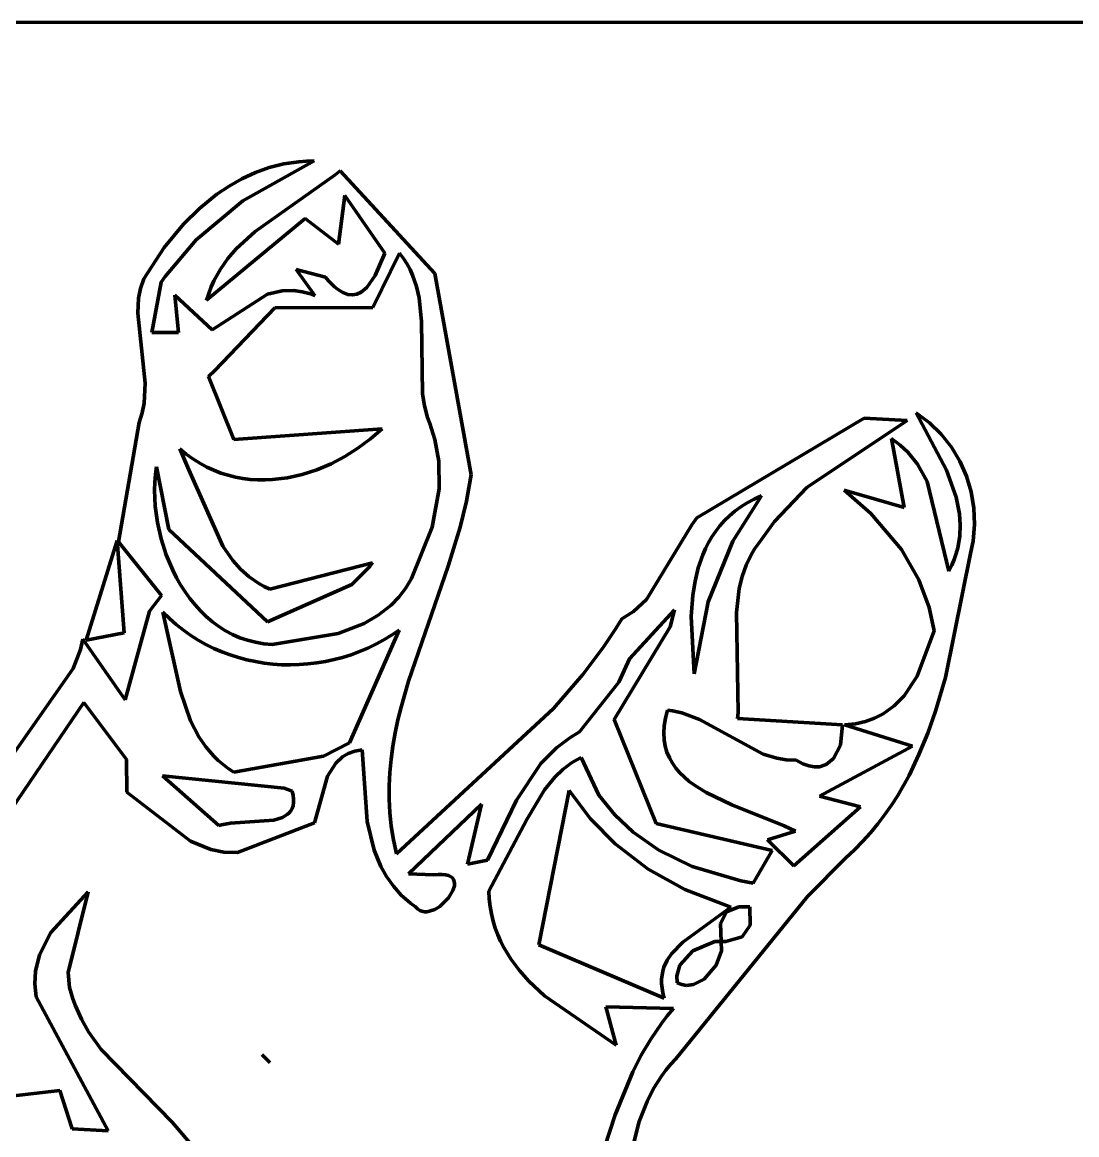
# Model space of a CAD drawing. Header units: millimetres. Extents: x 0 to 10.4, y 0 to 10.4.
# Drawn here: x 3.51 to 4.35, y 9.53 to 10.417 of the extents above; entities that cross this region are included whole.
import ezdxf

# ---------------------------------------------------------------- set-up
doc = ezdxf.new("R2010")
doc.units = ezdxf.units.MM
doc.layers.add('color#2b2b2bff', color=7, linetype='CONTINUOUS', lineweight=100)
doc.layers.add('color#fdfdfdff', color=7, linetype='CONTINUOUS', lineweight=100)

msp = doc.modelspace()

# ---------------------------------------------------------------- linework, layer by layer
at = {"layer": 'color#2b2b2bff'}
for p, q in [((3.74225, 10.30616), (3.68525, 10.27444)), ((3.70643, 10.30081), (3.71796, 10.30373)), ((3.71796, 10.30373), (3.72991, 10.30554)), ((3.72991, 10.30554), (3.73603, 10.306)), ((3.73603, 10.306), (3.74225, 10.30616)), ((3.68464, 10.29195), (3.69532, 10.29686)), ((3.69516, 10.24985), (3.75895, 10.29495)), ((3.69532, 10.29686), (3.70643, 10.30081)), ((3.75895, 10.29495), (3.76288, 10.29829)), ((3.76288, 10.29829), (3.83829, 10.21633)), ((3.66461, 10.27957), (3.6744, 10.28616)), ((3.6744, 10.28616), (3.68464, 10.29195)), ((3.65079, 10.26834), (3.66461, 10.27957)), ((3.76649, 10.2787), (3.76148, 10.23984)), ((3.79846, 10.23262), (3.76649, 10.2787)), ((3.63803, 10.25573), (3.65079, 10.26834)), ((3.68525, 10.27444), (3.64816, 10.24327)), ((3.735, 10.26026), (3.65644, 10.19505)), ((3.76148, 10.23984), (3.735, 10.26026)), ((3.62274, 10.23723), (3.63803, 10.25573)), ((3.68006, 10.23604), (3.69516, 10.24985)), ((3.64816, 10.24327), (3.6235, 10.21414)), ((3.60649, 10.21224), (3.62274, 10.23723)), ((3.67339, 10.22831), (3.68006, 10.23604)), ((3.81024, 10.23251), (3.78904, 10.18935)), ((3.79079, 10.21492), (3.79846, 10.23262)), ((3.8134, 10.22827), (3.81024, 10.23251)), ((3.66744, 10.21987), (3.67339, 10.22831)), ((3.81617, 10.22396), (3.8134, 10.22827)), ((3.81856, 10.21959), (3.81617, 10.22396)), ((3.6235, 10.21414), (3.62031, 10.20961)), ((3.66232, 10.21064), (3.66744, 10.21987)), ((3.74262, 10.19895), (3.72776, 10.21967)), ((3.72776, 10.21967), (3.75122, 10.2136)), ((3.78413, 10.2053), (3.79079, 10.21492)), ((3.82061, 10.21516), (3.81856, 10.21959)), ((3.82378, 10.20615), (3.82061, 10.21516)), ((3.83829, 10.21633), (3.8672, 10.05605)), ((3.60388, 10.20452), (3.60649, 10.21224)), ((3.62031, 10.20961), (3.6129, 10.16939)), ((3.65815, 10.20049), (3.66011, 10.20569)), ((3.66011, 10.20569), (3.66232, 10.21064)), ((3.75122, 10.2136), (3.75369, 10.21068)), ((3.75369, 10.21068), (3.75608, 10.20812)), ((3.75608, 10.20812), (3.7584, 10.20591)), ((3.7584, 10.20591), (3.76065, 10.20405)), ((3.77957, 10.20148), (3.78413, 10.2053)), ((3.82588, 10.19696), (3.82378, 10.20615)), ((3.60151, 10.18489), (3.6023, 10.19671)), ((3.6023, 10.19671), (3.60388, 10.20452)), ((3.63404, 10.16948), (3.63106, 10.19915)), ((3.63106, 10.19915), (3.66085, 10.17149)), ((3.65644, 10.19505), (3.65815, 10.20049)), ((3.66085, 10.17149), (3.70508, 10.19987)), ((3.70508, 10.19987), (3.71679, 10.20258)), ((3.71679, 10.20258), (3.72606, 10.20281)), ((3.72606, 10.20281), (3.73251, 10.20195)), ((3.73251, 10.20195), (3.73919, 10.20019)), ((3.73919, 10.20019), (3.74262, 10.19895)), ((3.76065, 10.20405), (3.76283, 10.20251)), ((3.76283, 10.20251), (3.76494, 10.20129)), ((3.76494, 10.20129), (3.76897, 10.19976)), ((3.76897, 10.19976), (3.77274, 10.19934)), ((3.77274, 10.19934), (3.77627, 10.19995)), ((3.77627, 10.19995), (3.77957, 10.20148)), ((3.82766, 10.17814), (3.82588, 10.19696)), ((3.71069, 10.18909), (3.66296, 10.13904)), ((3.78904, 10.18935), (3.71069, 10.18909)), ((3.60738, 10.129), (3.60151, 10.18489)), ((3.82841, 10.12046), (3.82766, 10.17814)), ((3.6129, 10.16939), (3.63404, 10.16948)), ((3.66296, 10.13904), (3.65796, 10.13447)), ((3.65796, 10.13447), (3.67826, 10.08416)), ((3.60675, 10.1132), (3.60738, 10.129)), ((3.83, 10.11099), (3.82841, 10.12046)), ((3.60522, 10.1054), (3.60675, 10.1132)), ((3.83255, 10.10163), (3.83, 10.11099)), ((3.60267, 10.09767), (3.60522, 10.1054)), ((3.83425, 10.09701), (3.83255, 10.10163)), ((4.04706, 10.02181), (4.18034, 10.10108)), ((4.21475, 10.0994), (4.13476, 10.04588)), ((4.18034, 10.10108), (4.21475, 10.0994)), ((4.24604, 10.05978), (4.22184, 10.10529)), ((4.22184, 10.10529), (4.23249, 10.09742)), ((3.58627, 10.00265), (3.60267, 10.09767)), ((3.67826, 10.08416), (3.79638, 10.09264)), ((3.79638, 10.09264), (3.78702, 10.08454)), ((3.8384, 10.08418), (3.83425, 10.09701)), ((4.23249, 10.09742), (4.24192, 10.08826)), ((3.78702, 10.08454), (3.77705, 10.07714)), ((3.84144, 10.06677), (3.8384, 10.08418)), ((4.21244, 10.03004), (4.20222, 10.08498)), ((4.20222, 10.08498), (4.20923, 10.07973)), ((4.24192, 10.08826), (4.25003, 10.07799)), ((3.64025, 10.07244), (3.63507, 10.07671)), ((3.63507, 10.07671), (3.64232, 10.05996)), ((3.64556, 10.06861), (3.64025, 10.07244)), ((3.77705, 10.07714), (3.76655, 10.07054)), ((4.20923, 10.07973), (4.21533, 10.07397)), ((4.21533, 10.07397), (4.22295, 10.06452)), ((4.25003, 10.07799), (4.25677, 10.06678)), ((3.65098, 10.0652), (3.64556, 10.06861)), ((3.65651, 10.0622), (3.65098, 10.0652)), ((3.7556, 10.06481), (3.74429, 10.06003)), ((3.76655, 10.07054), (3.7556, 10.06481)), ((3.84166, 10.0448), (3.84144, 10.06677)), ((4.22295, 10.06452), (4.23068, 10.05061)), ((4.25677, 10.06678), (4.26206, 10.05483)), ((3.61562, 10.05624), (3.61514, 10.05007)), ((3.6164, 10.06226), (3.61562, 10.05624)), ((3.62625, 10.01244), (3.6164, 10.06226)), ((3.64232, 10.05996), (3.66935, 9.99908)), ((3.66212, 10.0596), (3.65651, 10.0622)), ((3.66781, 10.0574), (3.66212, 10.0596)), ((3.67358, 10.05558), (3.66781, 10.0574)), ((3.6794, 10.05413), (3.67358, 10.05558)), ((3.73269, 10.05627), (3.72091, 10.05361)), ((3.74429, 10.06003), (3.73269, 10.05627)), ((3.8672, 10.05605), (3.86555, 10.0455)), ((4.25385, 10.03819), (4.24604, 10.05978)), ((4.26206, 10.05483), (4.26583, 10.04232)), ((3.61514, 10.05007), (3.61497, 10.04378)), ((3.68527, 10.05304), (3.6794, 10.05413)), ((3.69118, 10.05231), (3.68527, 10.05304)), ((3.69712, 10.05192), (3.69118, 10.05231)), ((3.70307, 10.05187), (3.69712, 10.05192)), ((3.70902, 10.05214), (3.70307, 10.05187)), ((3.72091, 10.05361), (3.70902, 10.05214)), ((3.86555, 10.0455), (3.86352, 10.03501)), ((4.13476, 10.04588), (4.10896, 10.01888)), ((4.23068, 10.05061), (4.24794, 9.9793)), ((3.61497, 10.04378), (3.61554, 10.03095)), ((3.83625, 10.01433), (3.84166, 10.0448)), ((4.0758, 10.00315), (4.09872, 10.03915)), ((4.09872, 10.03915), (4.09283, 10.03651)), ((4.1858, 10.02512), (4.16442, 10.04364)), ((4.16442, 10.04364), (4.21244, 10.03004)), ((4.25644, 10.02495), (4.25385, 10.03819)), ((4.26583, 10.04232), (4.26799, 10.02942)), ((3.61554, 10.03095), (3.61729, 10.01794)), ((3.86352, 10.03501), (3.85849, 10.0142)), ((4.08224, 10.03042), (4.07752, 10.027)), ((4.08734, 10.0336), (4.08224, 10.03042)), ((4.09283, 10.03651), (4.08734, 10.0336)), ((4.26799, 10.02942), (4.26849, 10.01632)), ((4.04314, 10.016), (4.04706, 10.02181)), ((4.06916, 10.01946), (4.06549, 10.01537)), ((4.07316, 10.02334), (4.06916, 10.01946)), ((4.07752, 10.027), (4.07316, 10.02334)), ((4.2101, 9.99646), (4.1858, 10.02512)), ((4.25705, 10.01601), (4.25644, 10.02495)), ((3.61729, 10.01794), (3.62021, 10.00496)), ((3.70486, 9.93871), (3.62625, 10.01244)), ((3.81965, 9.97326), (3.83625, 10.01433)), ((3.85849, 10.0142), (3.84908, 9.98331)), ((4.00695, 9.95649), (4.04314, 10.016)), ((4.06215, 10.01109), (4.05913, 10.00661)), ((4.06549, 10.01537), (4.06215, 10.01109)), ((4.10896, 10.01888), (4.0964, 10.00138)), ((4.25662, 10.00697), (4.25705, 10.01601)), ((4.26849, 10.01632), (4.26724, 10.00321)), ((3.56059, 9.92425), (3.58517, 10.00364)), ((3.58517, 10.00364), (3.59073, 9.93011)), ((3.62044, 9.95986), (3.58627, 10.00265)), ((3.62021, 10.00496), (3.62428, 9.99221)), ((4.05641, 10.00197), (4.05397, 9.99716)), ((4.05612, 9.95464), (4.0758, 10.00315)), ((4.05913, 10.00661), (4.05641, 10.00197)), ((4.0964, 10.00138), (4.09343, 9.99715)), ((4.25504, 9.99784), (4.25662, 10.00697)), ((4.26724, 10.00321), (4.2654, 9.99454)), ((3.66935, 9.99908), (3.67739, 9.98775)), ((4.05397, 9.99716), (4.05181, 9.99221)), ((4.0908, 9.99284), (4.08645, 9.98399)), ((4.09343, 9.99715), (4.0908, 9.99284)), ((4.22411, 9.97219), (4.2101, 9.99646)), ((4.2654, 9.99454), (4.24522, 9.89456)), ((4.25219, 9.98862), (4.25378, 9.99324)), ((4.25378, 9.99324), (4.25504, 9.99784)), ((3.62428, 9.99221), (3.62947, 9.97988)), ((3.67739, 9.98775), (3.68355, 9.98092)), ((3.70671, 9.96498), (3.78853, 9.98574)), ((3.78853, 9.98574), (3.78642, 9.98294)), ((4.05181, 9.99221), (4.04826, 9.98191)), ((4.08645, 9.98399), (4.0832, 9.97486)), ((4.24794, 9.9793), (4.25025, 9.98397)), ((4.25025, 9.98397), (4.25219, 9.98862)), ((3.62947, 9.97988), (3.63248, 9.97394)), ((3.68355, 9.98092), (3.69042, 9.97478)), ((3.69042, 9.97478), (3.69812, 9.96944)), ((3.78642, 9.98294), (3.77207, 9.96851)), ((3.84908, 9.98331), (3.81722, 9.89148)), ((4.04826, 9.98191), (4.04567, 9.97117)), ((4.0832, 9.97486), (4.08091, 9.96549)), ((3.63248, 9.97394), (3.63576, 9.96818)), ((3.63576, 9.96818), (3.63931, 9.96263)), ((3.69812, 9.96944), (3.7023, 9.96709)), ((3.7023, 9.96709), (3.70671, 9.96498)), ((3.77207, 9.96851), (3.70486, 9.93871)), ((3.81496, 9.96541), (3.81965, 9.97326)), ((4.04567, 9.97117), (4.04392, 9.96008)), ((4.23234, 9.95025), (4.22411, 9.97219)), ((3.61082, 9.94745), (3.62044, 9.95986)), ((3.63931, 9.96263), (3.64313, 9.95731)), ((3.64313, 9.95731), (3.64722, 9.95225)), ((3.80345, 9.95212), (3.80954, 9.95838)), ((3.80954, 9.95838), (3.81496, 9.96541)), ((4.04392, 9.96008), (4.04266, 9.94302)), ((4.08091, 9.96549), (4.07867, 9.94618)), ((3.64722, 9.95225), (3.65156, 9.94748)), ((3.79323, 9.94407), (3.80345, 9.95212)), ((4.02926, 9.94834), (3.99341, 9.90941)), ((3.99657, 9.94712), (4.00695, 9.95649)), ((4.02578, 9.93478), (4.02926, 9.94834)), ((4.0449, 9.89737), (4.05612, 9.95464)), ((4.23634, 9.93164), (4.23234, 9.95025)), ((3.59152, 9.87673), (3.61082, 9.94745)), ((3.62164, 9.94655), (3.63573, 9.8833)), ((3.62686, 9.94142), (3.62164, 9.94655)), ((3.6323, 9.93662), (3.62686, 9.94142)), ((3.65156, 9.94748), (3.65617, 9.94301)), ((3.65617, 9.94301), (3.66103, 9.93887)), ((3.78191, 9.9375), (3.79323, 9.94407)), ((3.98252, 9.93351), (3.98724, 9.94129)), ((3.98724, 9.94129), (3.99657, 9.94712)), ((4.04266, 9.94302), (4.0449, 9.89737)), ((4.07867, 9.94618), (4.07994, 9.86663)), ((3.63794, 9.93216), (3.6323, 9.93662)), ((3.64376, 9.92804), (3.63794, 9.93216)), ((3.66103, 9.93887), (3.66614, 9.9351)), ((3.66614, 9.9351), (3.67151, 9.93171)), ((3.67151, 9.93171), (3.67712, 9.92873)), ((3.76128, 9.92942), (3.78191, 9.9375)), ((3.77029, 9.84251), (3.80989, 9.93213)), ((3.80989, 9.93213), (3.80386, 9.92808)), ((3.97254, 9.91842), (3.98252, 9.93351)), ((3.98127, 9.86092), (4.02578, 9.93478)), ((4.22272, 9.89544), (4.23634, 9.93164)), ((3.55583, 9.91686), (3.5578, 9.925)), ((3.5578, 9.925), (3.59152, 9.87673)), ((3.59073, 9.93011), (3.56059, 9.92425)), ((3.64976, 9.92425), (3.64376, 9.92804)), ((3.65591, 9.9208), (3.64976, 9.92425)), ((3.67712, 9.92873), (3.68298, 9.92618)), ((3.68298, 9.92618), (3.68908, 9.92409)), ((3.68908, 9.92409), (3.69543, 9.92249)), ((3.69543, 9.92249), (3.70201, 9.9214)), ((3.70201, 9.9214), (3.70882, 9.92084)), ((3.70882, 9.92084), (3.76128, 9.92942)), ((3.79768, 9.92435), (3.79135, 9.92094)), ((3.80386, 9.92808), (3.79768, 9.92435)), ((3.55012, 9.9015), (3.55583, 9.91686)), ((3.66221, 9.91768), (3.65591, 9.9208)), ((3.66865, 9.9149), (3.66221, 9.91768)), ((3.6752, 9.91244), (3.66865, 9.9149)), ((3.77164, 9.91263), (3.76487, 9.91051)), ((3.77831, 9.91508), (3.77164, 9.91263)), ((3.78489, 9.91785), (3.77831, 9.91508)), ((3.79135, 9.92094), (3.78489, 9.91785)), ((3.95637, 9.89686), (3.97254, 9.91842)), ((3.68186, 9.91032), (3.6752, 9.91244)), ((3.6886, 9.90853), (3.68186, 9.91032)), ((3.69543, 9.90708), (3.6886, 9.90853)), ((3.70231, 9.90595), (3.69543, 9.90708)), ((3.70925, 9.90515), (3.70231, 9.90595)), ((3.71622, 9.90468), (3.70925, 9.90515)), ((3.72322, 9.90453), (3.71622, 9.90468)), ((3.73022, 9.90472), (3.72322, 9.90453)), ((3.73722, 9.90523), (3.73022, 9.90472)), ((3.74419, 9.90606), (3.73722, 9.90523)), ((3.75114, 9.90722), (3.74419, 9.90606)), ((3.75804, 9.9087), (3.75114, 9.90722)), ((3.76487, 9.91051), (3.75804, 9.9087)), ((3.99341, 9.90941), (3.98491, 9.89068)), ((3.49605, 9.82448), (3.55012, 9.9015)), ((3.93292, 9.86979), (3.95637, 9.89686)), ((4.21223, 9.87986), (4.22272, 9.89544)), ((3.81722, 9.89148), (3.81138, 9.87094)), ((3.98491, 9.89068), (3.95369, 9.85109)), ((4.24522, 9.89456), (4.23733, 9.86767)), ((3.63573, 9.8833), (3.64365, 9.86)), ((4.20448, 9.87197), (4.21223, 9.87986)), ((3.5587, 9.87458), (3.46164, 9.73192)), ((3.59261, 9.82921), (3.5587, 9.87458)), ((3.80769, 9.75395), (3.93292, 9.86979)), ((3.81138, 9.87094), (3.80887, 9.86061)), ((4.02378, 9.86835), (4.02212, 9.86196)), ((4.02762, 9.86787), (4.02378, 9.86835)), ((4.19552, 9.86547), (4.20448, 9.87197)), ((3.64365, 9.86), (3.65027, 9.84712)), ((3.80887, 9.86061), (3.80667, 9.85024)), ((4.01475, 9.77797), (3.98127, 9.86092)), ((4.02212, 9.86196), (4.02115, 9.85593)), ((4.03509, 9.86624), (4.02762, 9.86787)), ((4.04927, 9.86087), (4.03509, 9.86624)), ((4.09989, 9.83344), (4.04927, 9.86087)), ((4.07994, 9.86663), (4.07952, 9.8618)), ((4.07952, 9.8618), (4.16317, 9.85684)), ((4.17355, 9.85761), (4.18151, 9.85938)), ((4.18151, 9.85938), (4.18882, 9.86203)), ((4.18882, 9.86203), (4.19552, 9.86547)), ((4.23733, 9.86767), (4.23117, 9.85014)), ((3.95369, 9.85109), (3.94582, 9.8465)), ((4.02115, 9.85593), (4.02081, 9.85023)), ((4.16317, 9.85684), (4.16171, 9.84041)), ((4.16492, 9.85678), (4.17355, 9.85761)), ((4.21908, 9.83979), (4.16492, 9.85678)), ((3.65027, 9.84712), (3.6557, 9.83914)), ((3.7497, 9.83172), (3.77029, 9.84251)), ((3.80667, 9.85024), (3.80484, 9.83982)), ((3.94582, 9.8465), (3.93519, 9.8385)), ((4.02081, 9.85023), (4.02109, 9.84485)), ((4.02109, 9.84485), (4.02194, 9.83978)), ((4.23117, 9.85014), (4.22416, 9.83305)), ((3.6557, 9.83914), (3.66208, 9.83175)), ((3.76931, 9.83376), (3.76485, 9.8312)), ((3.77448, 9.83565), (3.76931, 9.83376)), ((3.78042, 9.83682), (3.77448, 9.83565)), ((3.78429, 9.77981), (3.78042, 9.83682)), ((3.80484, 9.83982), (3.8034, 9.82935)), ((3.93519, 9.8385), (3.92292, 9.82604)), ((4.02194, 9.83978), (4.02333, 9.835)), ((4.02333, 9.835), (4.02523, 9.8305)), ((4.11077, 9.83011), (4.09989, 9.83344)), ((4.14489, 9.80001), (4.21908, 9.83979)), ((4.16171, 9.84041), (4.15609, 9.82988)), ((4.22416, 9.83305), (4.2162, 9.81647)), ((3.59282, 9.80295), (3.59261, 9.82921)), ((3.66208, 9.83175), (3.66566, 9.8283)), ((3.66566, 9.8283), (3.66952, 9.82503)), ((3.66952, 9.82503), (3.67367, 9.82194)), ((3.67814, 9.81904), (3.7497, 9.83172)), ((3.75932, 9.82629), (3.75267, 9.81587)), ((3.76485, 9.8312), (3.75932, 9.82629)), ((3.8034, 9.82935), (3.8024, 9.81881)), ((3.92292, 9.82604), (3.9034, 9.79676)), ((3.94025, 9.82114), (3.94723, 9.82639)), ((3.94723, 9.82639), (3.951, 9.82869)), ((3.951, 9.82869), (3.95498, 9.83075)), ((3.95498, 9.83075), (3.96893, 9.80077)), ((4.02523, 9.8305), (4.02761, 9.82627)), ((4.02761, 9.82627), (4.03042, 9.82228)), ((4.11838, 9.82889), (4.11077, 9.83011)), ((4.12632, 9.82863), (4.11838, 9.82889)), ((4.13152, 9.82573), (4.12632, 9.82863)), ((4.13635, 9.82396), (4.13152, 9.82573)), ((4.14081, 9.8232), (4.13635, 9.82396)), ((4.15029, 9.82516), (4.14489, 9.82337)), ((4.15609, 9.82988), (4.15029, 9.82516)), ((3.62132, 9.81612), (3.66611, 9.77644)), ((3.71817, 9.80613), (3.62132, 9.81612)), ((3.67367, 9.82194), (3.67814, 9.81904)), ((3.75267, 9.81587), (3.74236, 9.77851)), ((3.8024, 9.81881), (3.80187, 9.8082)), ((3.92559, 9.80485), (3.93395, 9.81512)), ((3.93395, 9.81512), (3.94025, 9.82114)), ((4.03042, 9.82228), (4.03363, 9.81853)), ((4.03363, 9.81853), (4.03721, 9.81499)), ((4.03721, 9.81499), (4.04113, 9.81166)), ((4.14489, 9.82337), (4.14081, 9.8232)), ((4.2162, 9.81647), (4.21183, 9.80841)), ((3.72474, 9.80378), (3.71817, 9.80613)), ((3.80187, 9.8082), (3.80185, 9.79752)), ((4.04113, 9.81166), (4.04535, 9.80852)), ((4.04535, 9.80852), (4.05456, 9.80275)), ((4.21183, 9.80841), (4.20719, 9.80051)), ((3.64359, 9.76403), (3.59282, 9.80295)), ((3.72543, 9.80043), (3.72474, 9.80378)), ((3.72575, 9.79742), (3.72543, 9.80043)), ((3.7257, 9.79471), (3.72575, 9.79742)), ((3.80185, 9.79752), (3.80239, 9.78676)), ((3.91161, 9.78122), (3.92559, 9.80485)), ((3.9455, 9.80441), (3.92123, 9.6813)), ((3.96249, 9.78185), (3.9455, 9.80441)), ((3.96893, 9.80077), (3.98184, 9.78492)), ((4.05456, 9.80275), (4.07507, 9.79284)), ((4.17757, 9.79146), (4.14489, 9.80001)), ((4.20719, 9.80051), (4.20226, 9.79278)), ((3.7236, 9.78826), (3.7246, 9.79015)), ((3.7246, 9.79015), (3.72531, 9.79229)), ((3.72531, 9.79229), (3.7257, 9.79471)), ((3.8755, 9.79351), (3.81743, 9.73798)), ((3.86443, 9.7456), (3.8755, 9.79351)), ((3.9034, 9.79676), (3.88035, 9.74878)), ((4.07507, 9.79284), (4.11683, 9.77622)), ((4.12429, 9.74431), (4.17757, 9.79146)), ((4.20226, 9.79278), (4.19703, 9.78525)), ((3.67552, 9.77848), (3.70994, 9.78081)), ((3.70994, 9.78081), (3.717, 9.78294)), ((3.717, 9.78294), (3.72077, 9.78519)), ((3.72077, 9.78519), (3.72231, 9.78662)), ((3.72231, 9.78662), (3.7236, 9.78826)), ((3.79001, 9.75683), (3.78429, 9.77981)), ((3.80239, 9.78676), (3.80351, 9.77592)), ((3.88125, 9.72426), (3.91161, 9.78122)), ((3.98203, 9.762), (3.96249, 9.78185)), ((3.98184, 9.78492), (3.99643, 9.7712)), ((4.19703, 9.78525), (4.19149, 9.77791)), ((3.66611, 9.77644), (3.66821, 9.77713)), ((3.66821, 9.77713), (3.67552, 9.77848)), ((3.74236, 9.77851), (3.68097, 9.75499)), ((3.80351, 9.77592), (3.80527, 9.76498)), ((3.99643, 9.7712), (4.01671, 9.75691)), ((4.10726, 9.75663), (4.01475, 9.77797)), ((4.12583, 9.77205), (4.10341, 9.76502)), ((4.11683, 9.77622), (4.12583, 9.77205)), ((4.18562, 9.77079), (4.17941, 9.76389)), ((4.19149, 9.77791), (4.18562, 9.77079)), ((3.65971, 9.75741), (3.64359, 9.76403)), ((3.80527, 9.76498), (3.80769, 9.75395)), ((4.00841, 9.74177), (3.98203, 9.762)), ((4.10341, 9.76502), (4.12429, 9.74431)), ((4.17941, 9.76389), (4.17285, 9.75722)), ((3.67005, 9.75533), (3.65971, 9.75741)), ((3.68097, 9.75499), (3.67005, 9.75533)), ((3.79536, 9.74392), (3.79001, 9.75683)), ((4.01671, 9.75691), (4.04349, 9.74371)), ((4.09211, 9.7305), (4.10726, 9.75663)), ((4.17285, 9.75722), (4.16592, 9.7508)), ((3.88035, 9.74878), (3.86443, 9.7456)), ((4.16592, 9.7508), (4.13525, 9.72)), ((3.79988, 9.73581), (3.79536, 9.74392)), ((3.80526, 9.72817), (3.79988, 9.73581)), ((3.81743, 9.73798), (3.83733, 9.73718)), ((3.83733, 9.73718), (3.84106, 9.73755)), ((3.84106, 9.73755), (3.84425, 9.73757)), ((3.84425, 9.73757), (3.84695, 9.73727)), ((3.84695, 9.73727), (3.84917, 9.73666)), ((3.84917, 9.73666), (3.85094, 9.73579)), ((3.85094, 9.73579), (3.85228, 9.73468)), ((4.03753, 9.72545), (4.00841, 9.74177)), ((4.04349, 9.74371), (4.08211, 9.73231)), ((3.81157, 9.72108), (3.80526, 9.72817)), ((3.85228, 9.73468), (3.85323, 9.73336)), ((3.85389, 9.72845), (3.85279, 9.72468)), ((3.85323, 9.73336), (3.85379, 9.73186)), ((3.85379, 9.73186), (3.854, 9.73022)), ((3.854, 9.73022), (3.85389, 9.72845)), ((4.08211, 9.73231), (4.09211, 9.7305)), ((3.5323, 9.6913), (3.56218, 9.72364)), ((3.56218, 9.72364), (3.5462, 9.65939)), ((3.81889, 9.71459), (3.81157, 9.72108)), ((3.84931, 9.71887), (3.84231, 9.71207)), ((3.85279, 9.72468), (3.84931, 9.71887)), ((3.88161, 9.71797), (3.88125, 9.72426)), ((3.88234, 9.71188), (3.88161, 9.71797)), ((4.13525, 9.72), (4.03041, 9.59059)), ((4.0743, 9.71136), (4.03753, 9.72545)), ((3.82296, 9.71159), (3.81889, 9.71459)), ((3.82453, 9.71), (3.82296, 9.71159)), ((3.82624, 9.70885), (3.82453, 9.71)), ((3.82808, 9.70812), (3.82624, 9.70885)), ((3.83826, 9.70961), (3.83409, 9.7081)), ((3.84231, 9.71207), (3.83826, 9.70961)), ((3.8834, 9.70599), (3.88234, 9.71188)), ((4.03593, 9.68346), (4.0743, 9.71136)), ((4.08053, 9.71179), (4.07066, 9.70769)), ((4.08935, 9.71172), (4.08053, 9.71179)), ((4.08958, 9.69703), (4.08935, 9.71172)), ((3.83002, 9.70777), (3.82808, 9.70812)), ((3.83203, 9.70777), (3.83002, 9.70777)), ((3.83409, 9.7081), (3.83203, 9.70777)), ((3.88478, 9.7003), (3.8834, 9.70599)), ((3.88647, 9.69479), (3.88478, 9.7003)), ((4.07066, 9.70769), (4.06601, 9.6984)), ((3.52331, 9.6734), (3.5323, 9.6913)), ((3.88846, 9.68946), (3.88647, 9.69479)), ((4.06601, 9.6984), (4.06658, 9.68393)), ((4.08325, 9.6878), (4.08958, 9.69703)), ((3.89073, 9.6843), (3.88846, 9.68946)), ((3.89326, 9.6793), (3.89073, 9.6843)), ((4.02689, 9.67429), (4.03593, 9.68346)), ((4.06144, 9.68393), (4.04383, 9.67671)), ((4.06658, 9.68393), (4.06144, 9.68393)), ((4.06658, 9.68393), (4.07034, 9.68403)), ((4.06673, 9.67651), (4.06658, 9.68393)), ((4.07034, 9.68403), (4.08325, 9.6878)), ((3.52011, 9.66052), (3.52331, 9.6734)), ((3.89907, 9.66979), (3.89326, 9.6793)), ((3.92123, 9.6813), (4.02115, 9.639)), ((4.02343, 9.66914), (4.02689, 9.67429)), ((4.04383, 9.67671), (4.03358, 9.66525)), ((4.06263, 9.6651), (4.06673, 9.67651)), ((3.90578, 9.66086), (3.89907, 9.66979)), ((4.02088, 9.66352), (4.02343, 9.66914)), ((4.03358, 9.66525), (4.03105, 9.65664)), ((4.05309, 9.65412), (4.06263, 9.6651)), ((3.51952, 9.6504), (3.52011, 9.66052)), ((3.5462, 9.65939), (3.54731, 9.64748)), ((3.91327, 9.65247), (3.90578, 9.66086)), ((4.01905, 9.65402), (4.01937, 9.65734)), ((4.01937, 9.65734), (4.01998, 9.6605)), ((4.01998, 9.6605), (4.02088, 9.66352)), ((4.03105, 9.65664), (4.03151, 9.65123)), ((3.52069, 9.6399), (3.51952, 9.6504)), ((3.54731, 9.64748), (3.54991, 9.63849)), ((3.92571, 9.64077), (3.91327, 9.65247)), ((4.01906, 9.65054), (4.01905, 9.65402)), ((4.01939, 9.64688), (4.01906, 9.65054)), ((4.02009, 9.64304), (4.01939, 9.64688)), ((4.03151, 9.65123), (4.03517, 9.64971)), ((4.03517, 9.64971), (4.03888, 9.64911)), ((4.03888, 9.64911), (4.04442, 9.64973)), ((4.04442, 9.64973), (4.05309, 9.65412)), ((3.57798, 9.53315), (3.52069, 9.6399)), ((3.54991, 9.63849), (3.55193, 9.63285)), ((3.98281, 9.60135), (3.92571, 9.64077)), ((4.02115, 9.639), (4.02009, 9.64304)), ((3.55193, 9.63285), (3.55671, 9.62213)), ((4.02844, 9.63064), (3.97472, 9.63202)), ((3.97472, 9.63202), (3.98281, 9.60135)), ((4.0235, 9.62475), (4.02844, 9.63064)), ((3.55671, 9.62213), (3.56239, 9.61208)), ((4.01885, 9.61873), (4.0235, 9.62475)), ((3.56239, 9.61208), (3.57231, 9.59805)), ((4.01033, 9.60633), (4.01885, 9.61873)), ((4.00276, 9.59349), (4.01033, 9.60633)), ((3.57231, 9.59805), (3.62897, 9.53996)), ((3.7008, 9.59385), (3.70695, 9.5876)), ((3.70162, 9.59302), (3.7008, 9.59385)), ((3.99602, 9.58028), (4.00276, 9.59349)), ((3.70695, 9.5876), (3.70162, 9.59302)), ((4.02626, 9.58614), (4.02243, 9.58155)), ((4.03041, 9.59059), (4.02626, 9.58614)), ((3.98201, 9.54593), (3.99602, 9.58028)), ((4.0189, 9.57681), (4.01268, 9.56696)), ((4.02243, 9.58155), (4.0189, 9.57681)), ((4.01268, 9.56696), (4.00743, 9.55665)), ((3.41823, 9.55138), (3.53943, 9.56541)), ((3.53943, 9.56541), (3.54937, 9.53478)), ((4.00743, 9.55665), (4.00106, 9.54049)), ((3.94481, 9.43242), (3.98201, 9.54593)), ((4.00106, 9.54049), (3.98081, 9.46047)), ((3.54937, 9.53478), (3.57798, 9.53315)), ((3.62897, 9.53996), (3.64783, 9.51796))]:
    msp.add_line(p, q, dxfattribs=at)
at = {"layer": 'color#fdfdfdff'}
for p, q in [((0, 10.41667), (10.41667, 10.41667)), ((3.68525, 10.27444), (3.74225, 10.30616)), ((3.71796, 10.30373), (3.70643, 10.30081)), ((3.72991, 10.30554), (3.71796, 10.30373)), ((3.73603, 10.306), (3.72991, 10.30554)), ((3.74225, 10.30616), (3.73603, 10.306)), ((3.69532, 10.29686), (3.68464, 10.29195)), ((3.75895, 10.29495), (3.69516, 10.24985)), ((3.70643, 10.30081), (3.69532, 10.29686)), ((3.76288, 10.29829), (3.75895, 10.29495)), ((3.83829, 10.21633), (3.76288, 10.29829)), ((3.6744, 10.28616), (3.66461, 10.27957)), ((3.68464, 10.29195), (3.6744, 10.28616)), ((3.66461, 10.27957), (3.65079, 10.26834)), ((3.76148, 10.23984), (3.76649, 10.2787)), ((3.76649, 10.2787), (3.79846, 10.23262)), ((3.65079, 10.26834), (3.63803, 10.25573)), ((3.64816, 10.24327), (3.68525, 10.27444)), ((3.65644, 10.19505), (3.735, 10.26026)), ((3.735, 10.26026), (3.76148, 10.23984)), ((3.63803, 10.25573), (3.62274, 10.23723)), ((3.69516, 10.24985), (3.68006, 10.23604)), ((3.6235, 10.21414), (3.64816, 10.24327)), ((3.62274, 10.23723), (3.60649, 10.21224)), ((3.68006, 10.23604), (3.67339, 10.22831)), ((3.78904, 10.18935), (3.81024, 10.23251)), ((3.79846, 10.23262), (3.79079, 10.21492)), ((3.81024, 10.23251), (3.8134, 10.22827)), ((3.67339, 10.22831), (3.66744, 10.21987)), ((3.8134, 10.22827), (3.81617, 10.22396)), ((3.81617, 10.22396), (3.81856, 10.21959)), ((3.62031, 10.20961), (3.6235, 10.21414)), ((3.66744, 10.21987), (3.66232, 10.21064)), ((3.75122, 10.2136), (3.72776, 10.21967)), ((3.72776, 10.21967), (3.74262, 10.19895)), ((3.79079, 10.21492), (3.78413, 10.2053)), ((3.81856, 10.21959), (3.82061, 10.21516)), ((3.82061, 10.21516), (3.82378, 10.20615)), ((3.8672, 10.05605), (3.83829, 10.21633)), ((3.60649, 10.21224), (3.60388, 10.20452)), ((3.6129, 10.16939), (3.62031, 10.20961)), ((3.66011, 10.20569), (3.65815, 10.20049)), ((3.66232, 10.21064), (3.66011, 10.20569)), ((3.75369, 10.21068), (3.75122, 10.2136)), ((3.75608, 10.20812), (3.75369, 10.21068)), ((3.7584, 10.20591), (3.75608, 10.20812)), ((3.76065, 10.20405), (3.7584, 10.20591)), ((3.78413, 10.2053), (3.77957, 10.20148)), ((3.82378, 10.20615), (3.82588, 10.19696)), ((3.6023, 10.19671), (3.60151, 10.18489)), ((3.60388, 10.20452), (3.6023, 10.19671)), ((3.66085, 10.17149), (3.63106, 10.19915)), ((3.63106, 10.19915), (3.63404, 10.16948)), ((3.65815, 10.20049), (3.65644, 10.19505)), ((3.70508, 10.19987), (3.66085, 10.17149)), ((3.71679, 10.20258), (3.70508, 10.19987)), ((3.72606, 10.20281), (3.71679, 10.20258)), ((3.73251, 10.20195), (3.72606, 10.20281)), ((3.73919, 10.20019), (3.73251, 10.20195)), ((3.74262, 10.19895), (3.73919, 10.20019)), ((3.76283, 10.20251), (3.76065, 10.20405)), ((3.76494, 10.20129), (3.76283, 10.20251)), ((3.76897, 10.19976), (3.76494, 10.20129)), ((3.77274, 10.19934), (3.76897, 10.19976)), ((3.77627, 10.19995), (3.77274, 10.19934)), ((3.77957, 10.20148), (3.77627, 10.19995)), ((3.82588, 10.19696), (3.82766, 10.17814)), ((3.66296, 10.13904), (3.71069, 10.18909)), ((3.71069, 10.18909), (3.78904, 10.18935)), ((3.60151, 10.18489), (3.60738, 10.129)), ((3.82766, 10.17814), (3.82841, 10.12046)), ((3.63404, 10.16948), (3.6129, 10.16939)), ((3.65796, 10.13447), (3.66296, 10.13904)), ((3.67826, 10.08416), (3.65796, 10.13447)), ((3.60738, 10.129), (3.60675, 10.1132)), ((3.82841, 10.12046), (3.83, 10.11099)), ((3.60675, 10.1132), (3.60522, 10.1054)), ((3.83, 10.11099), (3.83255, 10.10163)), ((3.60522, 10.1054), (3.60267, 10.09767)), ((3.83255, 10.10163), (3.83425, 10.09701)), ((4.18034, 10.10108), (4.04706, 10.02181)), ((4.13476, 10.04588), (4.21475, 10.0994)), ((4.21475, 10.0994), (4.18034, 10.10108)), ((4.23249, 10.09742), (4.22184, 10.10529)), ((4.22184, 10.10529), (4.24604, 10.05978)), ((3.60267, 10.09767), (3.58627, 10.00265)), ((3.79638, 10.09264), (3.67826, 10.08416)), ((3.78702, 10.08454), (3.79638, 10.09264)), ((3.83425, 10.09701), (3.8384, 10.08418)), ((4.24192, 10.08826), (4.23249, 10.09742)), ((3.77705, 10.07714), (3.78702, 10.08454)), ((3.8384, 10.08418), (3.84144, 10.06677)), ((4.20923, 10.07973), (4.20222, 10.08498)), ((4.20222, 10.08498), (4.21244, 10.03004)), ((4.25003, 10.07799), (4.24192, 10.08826)), ((3.64232, 10.05996), (3.63507, 10.07671)), ((3.63507, 10.07671), (3.64025, 10.07244)), ((3.64025, 10.07244), (3.64556, 10.06861)), ((3.76655, 10.07054), (3.77705, 10.07714)), ((4.21533, 10.07397), (4.20923, 10.07973)), ((4.22295, 10.06452), (4.21533, 10.07397)), ((4.25677, 10.06678), (4.25003, 10.07799)), ((3.64556, 10.06861), (3.65098, 10.0652)), ((3.65098, 10.0652), (3.65651, 10.0622)), ((3.74429, 10.06003), (3.7556, 10.06481)), ((3.7556, 10.06481), (3.76655, 10.07054)), ((3.84144, 10.06677), (3.84166, 10.0448)), ((4.23068, 10.05061), (4.22295, 10.06452)), ((4.26206, 10.05483), (4.25677, 10.06678)), ((3.61514, 10.05007), (3.61562, 10.05624)), ((3.61562, 10.05624), (3.6164, 10.06226)), ((3.6164, 10.06226), (3.62625, 10.01244)), ((3.66935, 9.99908), (3.64232, 10.05996)), ((3.65651, 10.0622), (3.66212, 10.0596)), ((3.66212, 10.0596), (3.66781, 10.0574)), ((3.66781, 10.0574), (3.67358, 10.05558)), ((3.67358, 10.05558), (3.6794, 10.05413)), ((3.72091, 10.05361), (3.73269, 10.05627)), ((3.73269, 10.05627), (3.74429, 10.06003)), ((3.86555, 10.0455), (3.8672, 10.05605)), ((4.24604, 10.05978), (4.25385, 10.03819)), ((4.26583, 10.04232), (4.26206, 10.05483)), ((3.61497, 10.04378), (3.61514, 10.05007)), ((3.6794, 10.05413), (3.68527, 10.05304)), ((3.68527, 10.05304), (3.69118, 10.05231)), ((3.69118, 10.05231), (3.69712, 10.05192)), ((3.69712, 10.05192), (3.70307, 10.05187)), ((3.70307, 10.05187), (3.70902, 10.05214)), ((3.70902, 10.05214), (3.72091, 10.05361)), ((3.86352, 10.03501), (3.86555, 10.0455)), ((4.10896, 10.01888), (4.13476, 10.04588)), ((4.24794, 9.9793), (4.23068, 10.05061)), ((3.61554, 10.03095), (3.61497, 10.04378)), ((3.84166, 10.0448), (3.83625, 10.01433)), ((4.09872, 10.03915), (4.0758, 10.00315)), ((4.09283, 10.03651), (4.09872, 10.03915)), ((4.21244, 10.03004), (4.16442, 10.04364)), ((4.16442, 10.04364), (4.1858, 10.02512)), ((4.25385, 10.03819), (4.25644, 10.02495)), ((4.26799, 10.02942), (4.26583, 10.04232)), ((3.61729, 10.01794), (3.61554, 10.03095)), ((3.85849, 10.0142), (3.86352, 10.03501)), ((4.07752, 10.027), (4.08224, 10.03042)), ((4.08224, 10.03042), (4.08734, 10.0336)), ((4.08734, 10.0336), (4.09283, 10.03651)), ((4.26849, 10.01632), (4.26799, 10.02942)), ((4.04706, 10.02181), (4.04314, 10.016)), ((4.06549, 10.01537), (4.06916, 10.01946)), ((4.06916, 10.01946), (4.07316, 10.02334)), ((4.07316, 10.02334), (4.07752, 10.027)), ((4.1858, 10.02512), (4.2101, 9.99646)), ((4.25644, 10.02495), (4.25705, 10.01601)), ((3.62021, 10.00496), (3.61729, 10.01794)), ((3.62625, 10.01244), (3.70486, 9.93871)), ((3.83625, 10.01433), (3.81965, 9.97326)), ((3.84908, 9.98331), (3.85849, 10.0142)), ((4.04314, 10.016), (4.00695, 9.95649)), ((4.05913, 10.00661), (4.06215, 10.01109)), ((4.06215, 10.01109), (4.06549, 10.01537)), ((4.0964, 10.00138), (4.10896, 10.01888)), ((4.25705, 10.01601), (4.25662, 10.00697)), ((4.26724, 10.00321), (4.26849, 10.01632)), ((3.58517, 10.00364), (3.56059, 9.92425)), ((3.59073, 9.93011), (3.58517, 10.00364)), ((3.58627, 10.00265), (3.62044, 9.95986)), ((3.62428, 9.99221), (3.62021, 10.00496)), ((4.05397, 9.99716), (4.05641, 10.00197)), ((4.0758, 10.00315), (4.05612, 9.95464)), ((4.05641, 10.00197), (4.05913, 10.00661)), ((4.09343, 9.99715), (4.0964, 10.00138)), ((4.25662, 10.00697), (4.25504, 9.99784)), ((4.2654, 9.99454), (4.26724, 10.00321)), ((3.67739, 9.98775), (3.66935, 9.99908)), ((4.05181, 9.99221), (4.05397, 9.99716)), ((4.08645, 9.98399), (4.0908, 9.99284)), ((4.0908, 9.99284), (4.09343, 9.99715)), ((4.2101, 9.99646), (4.22411, 9.97219)), ((4.24522, 9.89456), (4.2654, 9.99454)), ((4.25378, 9.99324), (4.25219, 9.98862)), ((4.25504, 9.99784), (4.25378, 9.99324)), ((3.62947, 9.97988), (3.62428, 9.99221)), ((3.68355, 9.98092), (3.67739, 9.98775)), ((3.78853, 9.98574), (3.70671, 9.96498)), ((3.78642, 9.98294), (3.78853, 9.98574)), ((4.04826, 9.98191), (4.05181, 9.99221)), ((4.0832, 9.97486), (4.08645, 9.98399)), ((4.25025, 9.98397), (4.24794, 9.9793)), ((4.25219, 9.98862), (4.25025, 9.98397)), ((3.63248, 9.97394), (3.62947, 9.97988)), ((3.69042, 9.97478), (3.68355, 9.98092)), ((3.69812, 9.96944), (3.69042, 9.97478)), ((3.77207, 9.96851), (3.78642, 9.98294)), ((3.81722, 9.89148), (3.84908, 9.98331)), ((4.04567, 9.97117), (4.04826, 9.98191)), ((4.08091, 9.96549), (4.0832, 9.97486)), ((3.63576, 9.96818), (3.63248, 9.97394)), ((3.63931, 9.96263), (3.63576, 9.96818)), ((3.7023, 9.96709), (3.69812, 9.96944)), ((3.70671, 9.96498), (3.7023, 9.96709)), ((3.70486, 9.93871), (3.77207, 9.96851)), ((3.81965, 9.97326), (3.81496, 9.96541)), ((4.04392, 9.96008), (4.04567, 9.97117)), ((4.22411, 9.97219), (4.23234, 9.95025)), ((3.62044, 9.95986), (3.61082, 9.94745)), ((3.64313, 9.95731), (3.63931, 9.96263)), ((3.64722, 9.95225), (3.64313, 9.95731)), ((3.80954, 9.95838), (3.80345, 9.95212)), ((3.81496, 9.96541), (3.80954, 9.95838)), ((4.04266, 9.94302), (4.04392, 9.96008)), ((4.07867, 9.94618), (4.08091, 9.96549)), ((3.65156, 9.94748), (3.64722, 9.95225)), ((3.80345, 9.95212), (3.79323, 9.94407)), ((3.99341, 9.90941), (4.02926, 9.94834)), ((4.00695, 9.95649), (3.99657, 9.94712)), ((4.02926, 9.94834), (4.02578, 9.93478)), ((4.05612, 9.95464), (4.0449, 9.89737)), ((4.23234, 9.95025), (4.23634, 9.93164)), ((3.61082, 9.94745), (3.59152, 9.87673)), ((3.62164, 9.94655), (3.62686, 9.94142)), ((3.63573, 9.8833), (3.62164, 9.94655)), ((3.62686, 9.94142), (3.6323, 9.93662)), ((3.65617, 9.94301), (3.65156, 9.94748)), ((3.66103, 9.93887), (3.65617, 9.94301)), ((3.79323, 9.94407), (3.78191, 9.9375)), ((3.98724, 9.94129), (3.98252, 9.93351)), ((3.99657, 9.94712), (3.98724, 9.94129)), ((4.0449, 9.89737), (4.04266, 9.94302)), ((4.07994, 9.86663), (4.07867, 9.94618)), ((3.6323, 9.93662), (3.63794, 9.93216)), ((3.63794, 9.93216), (3.64376, 9.92804)), ((3.66614, 9.9351), (3.66103, 9.93887)), ((3.67151, 9.93171), (3.66614, 9.9351)), ((3.67712, 9.92873), (3.67151, 9.93171)), ((3.78191, 9.9375), (3.76128, 9.92942)), ((3.80989, 9.93213), (3.77029, 9.84251)), ((3.80386, 9.92808), (3.80989, 9.93213)), ((3.98252, 9.93351), (3.97254, 9.91842)), ((4.02578, 9.93478), (3.98127, 9.86092)), ((4.23634, 9.93164), (4.22272, 9.89544)), ((3.5578, 9.925), (3.55583, 9.91686)), ((3.59152, 9.87673), (3.5578, 9.925)), ((3.56059, 9.92425), (3.59073, 9.93011)), ((3.64376, 9.92804), (3.64976, 9.92425)), ((3.64976, 9.92425), (3.65591, 9.9208)), ((3.68298, 9.92618), (3.67712, 9.92873)), ((3.68908, 9.92409), (3.68298, 9.92618)), ((3.69543, 9.92249), (3.68908, 9.92409)), ((3.70201, 9.9214), (3.69543, 9.92249)), ((3.70882, 9.92084), (3.70201, 9.9214)), ((3.76128, 9.92942), (3.70882, 9.92084)), ((3.79135, 9.92094), (3.79768, 9.92435)), ((3.79768, 9.92435), (3.80386, 9.92808)), ((3.55583, 9.91686), (3.55012, 9.9015)), ((3.65591, 9.9208), (3.66221, 9.91768)), ((3.66221, 9.91768), (3.66865, 9.9149)), ((3.66865, 9.9149), (3.6752, 9.91244)), ((3.76487, 9.91051), (3.77164, 9.91263)), ((3.77164, 9.91263), (3.77831, 9.91508)), ((3.77831, 9.91508), (3.78489, 9.91785)), ((3.78489, 9.91785), (3.79135, 9.92094)), ((3.97254, 9.91842), (3.95637, 9.89686)), ((3.6752, 9.91244), (3.68186, 9.91032)), ((3.68186, 9.91032), (3.6886, 9.90853)), ((3.6886, 9.90853), (3.69543, 9.90708)), ((3.69543, 9.90708), (3.70231, 9.90595)), ((3.70231, 9.90595), (3.70925, 9.90515)), ((3.70925, 9.90515), (3.71622, 9.90468)), ((3.71622, 9.90468), (3.72322, 9.90453)), ((3.72322, 9.90453), (3.73022, 9.90472)), ((3.73022, 9.90472), (3.73722, 9.90523)), ((3.73722, 9.90523), (3.74419, 9.90606)), ((3.74419, 9.90606), (3.75114, 9.90722)), ((3.75114, 9.90722), (3.75804, 9.9087)), ((3.75804, 9.9087), (3.76487, 9.91051)), ((3.98491, 9.89068), (3.99341, 9.90941)), ((3.55012, 9.9015), (3.49605, 9.82448)), ((3.95637, 9.89686), (3.93292, 9.86979)), ((4.22272, 9.89544), (4.21223, 9.87986)), ((3.81138, 9.87094), (3.81722, 9.89148)), ((3.95369, 9.85109), (3.98491, 9.89068)), ((4.23733, 9.86767), (4.24522, 9.89456)), ((3.64365, 9.86), (3.63573, 9.8833)), ((4.21223, 9.87986), (4.20448, 9.87197)), ((3.46164, 9.73192), (3.5587, 9.87458)), ((3.5587, 9.87458), (3.59261, 9.82921)), ((3.93292, 9.86979), (3.80769, 9.75395)), ((3.80887, 9.86061), (3.81138, 9.87094)), ((4.02212, 9.86196), (4.02378, 9.86835)), ((4.02378, 9.86835), (4.02762, 9.86787)), ((4.20448, 9.87197), (4.19552, 9.86547)), ((3.65027, 9.84712), (3.64365, 9.86)), ((3.80667, 9.85024), (3.80887, 9.86061)), ((3.98127, 9.86092), (4.01475, 9.77797)), ((4.02115, 9.85593), (4.02212, 9.86196)), ((4.02762, 9.86787), (4.03509, 9.86624)), ((4.03509, 9.86624), (4.04927, 9.86087)), ((4.04927, 9.86087), (4.09989, 9.83344)), ((4.07952, 9.8618), (4.07994, 9.86663)), ((4.16317, 9.85684), (4.07952, 9.8618)), ((4.18151, 9.85938), (4.17355, 9.85761)), ((4.18882, 9.86203), (4.18151, 9.85938)), ((4.19552, 9.86547), (4.18882, 9.86203)), ((4.23117, 9.85014), (4.23733, 9.86767)), ((3.94582, 9.8465), (3.95369, 9.85109)), ((4.02081, 9.85023), (4.02115, 9.85593)), ((4.16171, 9.84041), (4.16317, 9.85684)), ((4.17355, 9.85761), (4.16492, 9.85678)), ((4.16492, 9.85678), (4.21908, 9.83979)), ((3.6557, 9.83914), (3.65027, 9.84712)), ((3.77029, 9.84251), (3.7497, 9.83172)), ((3.80484, 9.83982), (3.80667, 9.85024)), ((3.93519, 9.8385), (3.94582, 9.8465)), ((4.02109, 9.84485), (4.02081, 9.85023)), ((4.02194, 9.83978), (4.02109, 9.84485)), ((4.22416, 9.83305), (4.23117, 9.85014)), ((3.66208, 9.83175), (3.6557, 9.83914)), ((3.76485, 9.8312), (3.76931, 9.83376)), ((3.76931, 9.83376), (3.77448, 9.83565)), ((3.77448, 9.83565), (3.78042, 9.83682)), ((3.78042, 9.83682), (3.78429, 9.77981)), ((3.8034, 9.82935), (3.80484, 9.83982)), ((3.92292, 9.82604), (3.93519, 9.8385)), ((4.02333, 9.835), (4.02194, 9.83978)), ((4.02523, 9.8305), (4.02333, 9.835)), ((4.09989, 9.83344), (4.11077, 9.83011)), ((4.21908, 9.83979), (4.14489, 9.80001)), ((4.15609, 9.82988), (4.16171, 9.84041)), ((4.2162, 9.81647), (4.22416, 9.83305)), ((3.59261, 9.82921), (3.59282, 9.80295)), ((3.66566, 9.8283), (3.66208, 9.83175)), ((3.66952, 9.82503), (3.66566, 9.8283)), ((3.67367, 9.82194), (3.66952, 9.82503)), ((3.7497, 9.83172), (3.67814, 9.81904)), ((3.75267, 9.81587), (3.75932, 9.82629)), ((3.75932, 9.82629), (3.76485, 9.8312)), ((3.8024, 9.81881), (3.8034, 9.82935)), ((3.9034, 9.79676), (3.92292, 9.82604)), ((3.94723, 9.82639), (3.94025, 9.82114)), ((3.951, 9.82869), (3.94723, 9.82639)), ((3.95498, 9.83075), (3.951, 9.82869)), ((3.96893, 9.80077), (3.95498, 9.83075)), ((4.02761, 9.82627), (4.02523, 9.8305)), ((4.03042, 9.82228), (4.02761, 9.82627)), ((4.11077, 9.83011), (4.11838, 9.82889)), ((4.11838, 9.82889), (4.12632, 9.82863)), ((4.12632, 9.82863), (4.13152, 9.82573)), ((4.13152, 9.82573), (4.13635, 9.82396)), ((4.13635, 9.82396), (4.14081, 9.8232)), ((4.14489, 9.82337), (4.15029, 9.82516)), ((4.15029, 9.82516), (4.15609, 9.82988)), ((3.62132, 9.81612), (3.71817, 9.80613)), ((3.66611, 9.77644), (3.62132, 9.81612)), ((3.67814, 9.81904), (3.67367, 9.82194)), ((3.74236, 9.77851), (3.75267, 9.81587)), ((3.80187, 9.8082), (3.8024, 9.81881)), ((3.93395, 9.81512), (3.92559, 9.80485)), ((3.94025, 9.82114), (3.93395, 9.81512)), ((4.03363, 9.81853), (4.03042, 9.82228)), ((4.03721, 9.81499), (4.03363, 9.81853)), ((4.04113, 9.81166), (4.03721, 9.81499)), ((4.14081, 9.8232), (4.14489, 9.82337)), ((4.21183, 9.80841), (4.2162, 9.81647)), ((3.71817, 9.80613), (3.72474, 9.80378)), ((3.80185, 9.79752), (3.80187, 9.8082)), ((4.04535, 9.80852), (4.04113, 9.81166)), ((4.05456, 9.80275), (4.04535, 9.80852)), ((4.20719, 9.80051), (4.21183, 9.80841)), ((3.59282, 9.80295), (3.64359, 9.76403)), ((3.72474, 9.80378), (3.72543, 9.80043)), ((3.72543, 9.80043), (3.72575, 9.79742)), ((3.72575, 9.79742), (3.7257, 9.79471)), ((3.80239, 9.78676), (3.80185, 9.79752)), ((3.92559, 9.80485), (3.91161, 9.78122)), ((3.92123, 9.6813), (3.9455, 9.80441)), ((3.9455, 9.80441), (3.96249, 9.78185)), ((3.98184, 9.78492), (3.96893, 9.80077)), ((4.07507, 9.79284), (4.05456, 9.80275)), ((4.14489, 9.80001), (4.17757, 9.79146)), ((4.20226, 9.79278), (4.20719, 9.80051)), ((3.7246, 9.79015), (3.7236, 9.78826)), ((3.72531, 9.79229), (3.7246, 9.79015)), ((3.7257, 9.79471), (3.72531, 9.79229)), ((3.81743, 9.73798), (3.8755, 9.79351)), ((3.8755, 9.79351), (3.86443, 9.7456)), ((3.88035, 9.74878), (3.9034, 9.79676)), ((4.11683, 9.77622), (4.07507, 9.79284)), ((4.17757, 9.79146), (4.12429, 9.74431)), ((4.19703, 9.78525), (4.20226, 9.79278)), ((3.70994, 9.78081), (3.67552, 9.77848)), ((3.717, 9.78294), (3.70994, 9.78081)), ((3.72077, 9.78519), (3.717, 9.78294)), ((3.72231, 9.78662), (3.72077, 9.78519)), ((3.7236, 9.78826), (3.72231, 9.78662)), ((3.78429, 9.77981), (3.79001, 9.75683)), ((3.80351, 9.77592), (3.80239, 9.78676)), ((3.91161, 9.78122), (3.88125, 9.72426)), ((3.96249, 9.78185), (3.98203, 9.762)), ((3.99643, 9.7712), (3.98184, 9.78492)), ((4.19149, 9.77791), (4.19703, 9.78525)), ((3.66821, 9.77713), (3.66611, 9.77644)), ((3.67552, 9.77848), (3.66821, 9.77713)), ((3.68097, 9.75499), (3.74236, 9.77851)), ((3.80527, 9.76498), (3.80351, 9.77592)), ((4.01671, 9.75691), (3.99643, 9.7712)), ((4.01475, 9.77797), (4.10726, 9.75663)), ((4.10341, 9.76502), (4.12583, 9.77205)), ((4.12583, 9.77205), (4.11683, 9.77622)), ((4.17941, 9.76389), (4.18562, 9.77079)), ((4.18562, 9.77079), (4.19149, 9.77791)), ((3.64359, 9.76403), (3.65971, 9.75741)), ((3.80769, 9.75395), (3.80527, 9.76498)), ((3.98203, 9.762), (4.00841, 9.74177)), ((4.12429, 9.74431), (4.10341, 9.76502)), ((4.17285, 9.75722), (4.17941, 9.76389)), ((3.65971, 9.75741), (3.67005, 9.75533)), ((3.67005, 9.75533), (3.68097, 9.75499)), ((3.79001, 9.75683), (3.79536, 9.74392)), ((4.04349, 9.74371), (4.01671, 9.75691)), ((4.10726, 9.75663), (4.09211, 9.7305)), ((4.16592, 9.7508), (4.17285, 9.75722)), ((3.86443, 9.7456), (3.88035, 9.74878)), ((4.13525, 9.72), (4.16592, 9.7508)), ((3.79536, 9.74392), (3.79988, 9.73581)), ((3.79988, 9.73581), (3.80526, 9.72817)), ((3.83733, 9.73718), (3.81743, 9.73798)), ((3.84106, 9.73755), (3.83733, 9.73718)), ((3.84425, 9.73757), (3.84106, 9.73755)), ((3.84695, 9.73727), (3.84425, 9.73757)), ((3.84917, 9.73666), (3.84695, 9.73727)), ((3.85094, 9.73579), (3.84917, 9.73666)), ((3.85228, 9.73468), (3.85094, 9.73579)), ((4.00841, 9.74177), (4.03753, 9.72545)), ((4.08211, 9.73231), (4.04349, 9.74371)), ((3.80526, 9.72817), (3.81157, 9.72108)), ((3.85323, 9.73336), (3.85228, 9.73468)), ((3.85279, 9.72468), (3.85389, 9.72845)), ((3.85379, 9.73186), (3.85323, 9.73336)), ((3.854, 9.73022), (3.85379, 9.73186)), ((3.85389, 9.72845), (3.854, 9.73022)), ((4.09211, 9.7305), (4.08211, 9.73231)), ((3.56218, 9.72364), (3.5323, 9.6913)), ((3.5462, 9.65939), (3.56218, 9.72364)), ((3.81157, 9.72108), (3.81889, 9.71459)), ((3.84231, 9.71207), (3.84931, 9.71887)), ((3.84931, 9.71887), (3.85279, 9.72468)), ((3.88125, 9.72426), (3.88161, 9.71797)), ((3.88161, 9.71797), (3.88234, 9.71188)), ((4.03041, 9.59059), (4.13525, 9.72)), ((4.03753, 9.72545), (4.0743, 9.71136)), ((3.81889, 9.71459), (3.82296, 9.71159)), ((3.82296, 9.71159), (3.82453, 9.71)), ((3.82453, 9.71), (3.82624, 9.70885)), ((3.82624, 9.70885), (3.82808, 9.70812)), ((3.83409, 9.7081), (3.83826, 9.70961)), ((3.83826, 9.70961), (3.84231, 9.71207)), ((3.88234, 9.71188), (3.8834, 9.70599)), ((4.0743, 9.71136), (4.03593, 9.68346)), ((4.07066, 9.70769), (4.08053, 9.71179)), ((4.08053, 9.71179), (4.08935, 9.71172)), ((4.08935, 9.71172), (4.08958, 9.69703)), ((3.82808, 9.70812), (3.83002, 9.70777)), ((3.83002, 9.70777), (3.83203, 9.70777)), ((3.83203, 9.70777), (3.83409, 9.7081)), ((3.8834, 9.70599), (3.88478, 9.7003)), ((3.88478, 9.7003), (3.88647, 9.69479)), ((4.06601, 9.6984), (4.07066, 9.70769)), ((3.5323, 9.6913), (3.52331, 9.6734)), ((3.88647, 9.69479), (3.88846, 9.68946)), ((4.06658, 9.68393), (4.06601, 9.6984)), ((4.08958, 9.69703), (4.08325, 9.6878)), ((3.88846, 9.68946), (3.89073, 9.6843)), ((3.89073, 9.6843), (3.89326, 9.6793)), ((4.03593, 9.68346), (4.02689, 9.67429)), ((4.04383, 9.67671), (4.06144, 9.68393)), ((4.06144, 9.68393), (4.06658, 9.68393)), ((4.07034, 9.68403), (4.06658, 9.68393)), ((4.06658, 9.68393), (4.06673, 9.67651)), ((4.08325, 9.6878), (4.07034, 9.68403)), ((3.52331, 9.6734), (3.52011, 9.66052)), ((3.89326, 9.6793), (3.89907, 9.66979)), ((4.02115, 9.639), (3.92123, 9.6813)), ((4.02689, 9.67429), (4.02343, 9.66914)), ((4.03358, 9.66525), (4.04383, 9.67671)), ((4.06673, 9.67651), (4.06263, 9.6651)), ((3.89907, 9.66979), (3.90578, 9.66086)), ((4.02343, 9.66914), (4.02088, 9.66352)), ((4.03105, 9.65664), (4.03358, 9.66525)), ((4.06263, 9.6651), (4.05309, 9.65412)), ((3.52011, 9.66052), (3.51952, 9.6504)), ((3.54731, 9.64748), (3.5462, 9.65939)), ((3.90578, 9.66086), (3.91327, 9.65247)), ((4.01937, 9.65734), (4.01905, 9.65402)), ((4.01998, 9.6605), (4.01937, 9.65734)), ((4.02088, 9.66352), (4.01998, 9.6605)), ((4.03151, 9.65123), (4.03105, 9.65664)), ((3.51952, 9.6504), (3.52069, 9.6399)), ((3.54991, 9.63849), (3.54731, 9.64748)), ((3.91327, 9.65247), (3.92571, 9.64077)), ((4.01905, 9.65402), (4.01906, 9.65054)), ((4.01906, 9.65054), (4.01939, 9.64688)), ((4.01939, 9.64688), (4.02009, 9.64304)), ((4.03517, 9.64971), (4.03151, 9.65123)), ((4.03888, 9.64911), (4.03517, 9.64971)), ((4.04442, 9.64973), (4.03888, 9.64911)), ((4.05309, 9.65412), (4.04442, 9.64973)), ((3.52069, 9.6399), (3.57798, 9.53315)), ((3.55193, 9.63285), (3.54991, 9.63849)), ((3.92571, 9.64077), (3.98281, 9.60135)), ((4.02009, 9.64304), (4.02115, 9.639)), ((3.55671, 9.62213), (3.55193, 9.63285)), ((3.98281, 9.60135), (3.97472, 9.63202)), ((3.97472, 9.63202), (4.02844, 9.63064)), ((4.02844, 9.63064), (4.0235, 9.62475)), ((3.56239, 9.61208), (3.55671, 9.62213)), ((4.0235, 9.62475), (4.01885, 9.61873)), ((3.57231, 9.59805), (3.56239, 9.61208)), ((4.01885, 9.61873), (4.01033, 9.60633)), ((4.01033, 9.60633), (4.00276, 9.59349)), ((3.62897, 9.53996), (3.57231, 9.59805)), ((3.7008, 9.59385), (3.70162, 9.59302)), ((3.70695, 9.5876), (3.7008, 9.59385)), ((4.00276, 9.59349), (3.99602, 9.58028)), ((3.70162, 9.59302), (3.70695, 9.5876)), ((4.02243, 9.58155), (4.02626, 9.58614)), ((4.02626, 9.58614), (4.03041, 9.59059)), ((3.99602, 9.58028), (3.98201, 9.54593)), ((4.01268, 9.56696), (4.0189, 9.57681)), ((4.0189, 9.57681), (4.02243, 9.58155)), ((4.00743, 9.55665), (4.01268, 9.56696)), ((3.53943, 9.56541), (3.41823, 9.55138)), ((3.54937, 9.53478), (3.53943, 9.56541)), ((4.00106, 9.54049), (4.00743, 9.55665)), ((3.98201, 9.54593), (3.94481, 9.43242)), ((3.98081, 9.46047), (4.00106, 9.54049)), ((3.57798, 9.53315), (3.54937, 9.53478)), ((3.64783, 9.51796), (3.62897, 9.53996))]:
    msp.add_line(p, q, dxfattribs=at)

doc.saveas('drawing.dxf')
